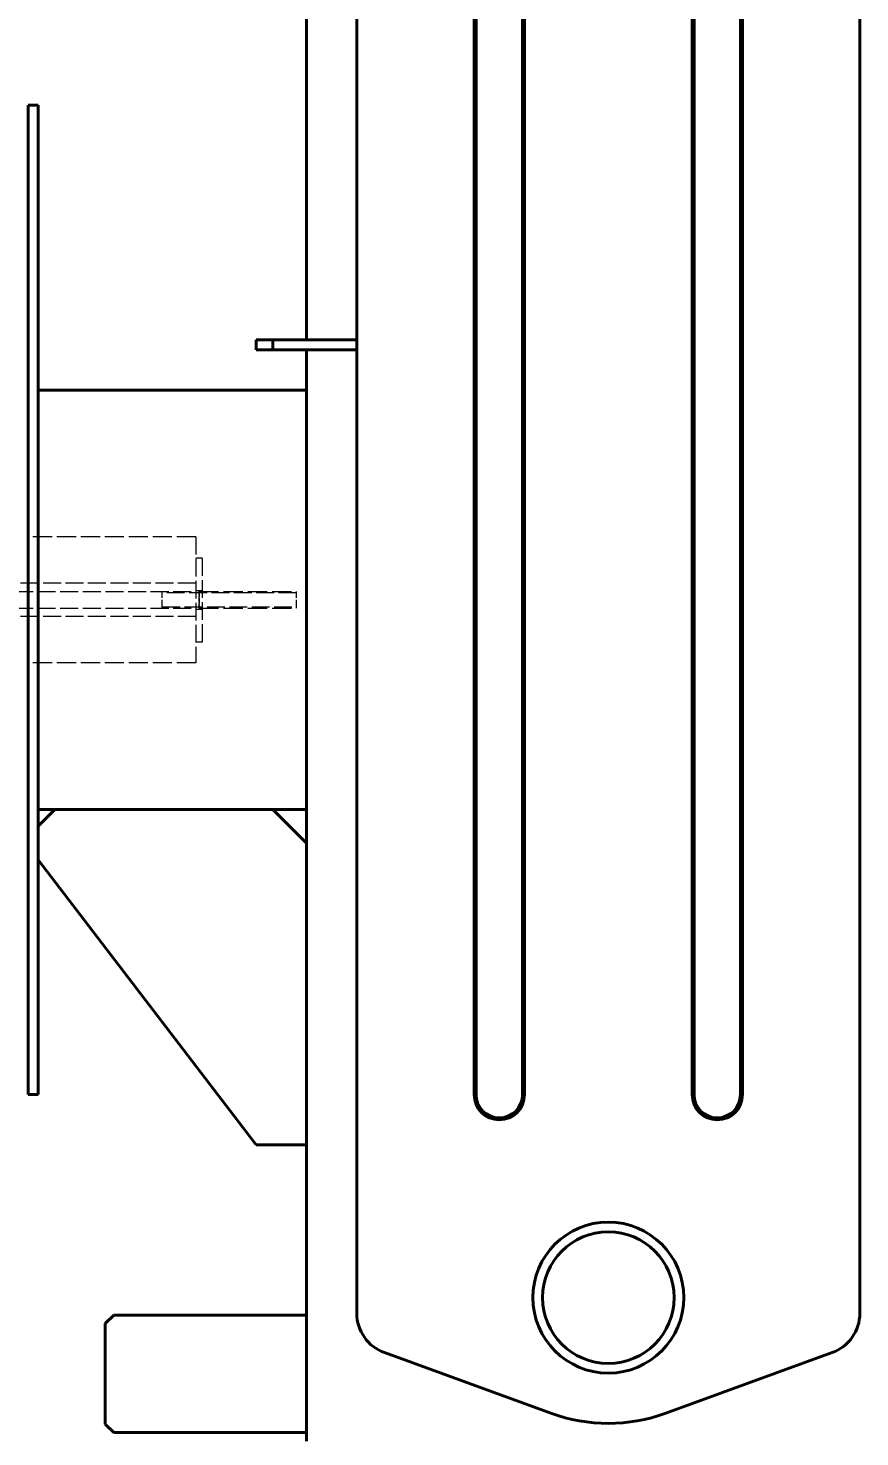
# Model space of a CAD drawing. Header units: millimetres. Extents: x 0 to 5945, y 0 to 4205.
# Drawn here: x 2310 to 2806, y 902 to 1742 of the extents above; entities that cross this region are included whole.
import ezdxf

# ---------------------------------------------------------------- set-up
doc = ezdxf.new("R2010")
doc.units = ezdxf.units.MM
doc.header["$LTSCALE"] = 5
doc.linetypes.add('DASHED', pattern=[0.2067, 0.1654, -0.0413])
for name, color, linetype, lineweight in [('가려진 것(ISO)', 2, 'DASHED', 18), ('가시적인 것(ISO)', 3, 'Continuous', 40), ('가시적인 좁은 것(ISO)', 3, 'Continuous', 35), ('치수(ISO)', 2, 'Continuous', 25)]:
    doc.layers.add(name, color=color, linetype=linetype, lineweight=lineweight)
doc.styles.add('치수 텍스트_PSTEK_POSCO', font='isocp.shx')
doc.dimstyles.new('치수_PSTEK_POSCO', dxfattribs={"dimscale": 5, "dimtxt": 3, "dimasz": 2, "dimexe": 2, "dimexo": 2.5, "dimgap": 1, "dimtad": 1, "dimrnd": 1e-08, "dimdsep": 46, "dimtxsty": '치수 텍스트_PSTEK_POSCO', "dimcen": 0.09, "dimdle": 10, "dimclrd": 7, "dimclre": 7, "dimclrt": 2, "dimadec": 1, "dimazin": 2, "dimtfac": 1, "dimtmove": 0, "dimatfit": 3, "dimfxl": 0, "dimtolj": 1, "dimlwd": -1, "dimlwe": -1, "dimarcsym": 0})

# ---------------------------------------------------------------- blocks, each defined once
blk = doc.blocks.new('*D33')
at = {"layer": 'Defpoints', "color": 0, "transparency": 16777216}
for p in [(3413.99, 1686.81), (1759.49, 1105.81), (3413.99, 561.94)]:
    blk.add_point(p, dxfattribs=at)
at = {"layer": '치수(ISO)', "color": 7, "transparency": 16777216}
for p, q in [((3413.99, 1674.31), (3413.99, 551.94)), ((1759.49, 1093.31), (1759.49, 551.94)), ((1769.49, 561.94), (3403.99, 561.94))]:
    blk.add_line(p, q, dxfattribs=at)
for points in [[(1769.49, 563.61), (1769.49, 560.27), (1759.49, 561.94)], [(3403.99, 563.61), (3403.99, 560.27), (3413.99, 561.94)]]:
    blk.add_solid(points, dxfattribs=at)
at = {"layer": '치수(ISO)', "color": 2, "transparency": 16777216, "insert": (2560.93, 574.44), "char_height": 15, "attachment_point": 4, "style": '치수 텍스트_PSTEK_POSCO'}
blk.add_mtext('\\A1;1654.5', dxfattribs=at)

msp = doc.modelspace()

# ---------------------------------------------------------------- linework, layer by layer
at = {"layer": '가려진 것(ISO)', "ltscale": 13.822656}
for p, q in [((2409.9931, 1438.3118), (2309.9931, 1438.3118)), ((2409.9931, 1363.3118), (2309.9931, 1363.3118))]:
    msp.add_line(p, q, dxfattribs=at)
at = {"layer": '가려진 것(ISO)', "ltscale": 12.665669}
for p, q in [((2409.9931, 1438.3118), (2409.9931, 1363.3118)), ((2413.9931, 1375.8118), (2413.9931, 1425.8118))]:
    msp.add_line(p, q, dxfattribs=at)
at = {"layer": '가려진 것(ISO)', "ltscale": 0.761779}
for p, q in [((2409.9931, 1425.8118), (2411.9931, 1425.8118)), ((2411.9931, 1425.8118), (2413.9931, 1425.8118)), ((2409.9931, 1406.3118), (2411.9931, 1406.3118)), ((2411.9931, 1406.3118), (2413.9931, 1406.3118)), ((2409.9931, 1395.3118), (2411.9931, 1395.3118)), ((2411.9931, 1395.3118), (2413.9931, 1395.3118)), ((2409.9931, 1375.8118), (2411.9931, 1375.8118)), ((2411.9931, 1375.8118), (2413.9931, 1375.8118))]:
    msp.add_line(p, q, dxfattribs=at)
at = {"layer": '가려진 것(ISO)', "ltscale": 13.048587}
for p, q in [((1937.9931, 1405.8118), (2409.9931, 1405.8118)), ((1937.9931, 1395.8118), (2409.9931, 1395.8118))]:
    msp.add_line(p, q, dxfattribs=at)
at = {"layer": '가려진 것(ISO)', "ltscale": 12.965651}
for p, q in [((2409.9931, 1410.8118), (1940.9931, 1410.8118)), ((2409.9931, 1390.8118), (1940.9931, 1390.8118))]:
    msp.add_line(p, q, dxfattribs=at)
at = {"layer": '가려진 것(ISO)', "ltscale": 5.983681}
for p, q in [((2389.9931, 1395.8118), (2389.9931, 1405.8118)), ((2469.9931, 1395.8118), (2469.9931, 1405.8118))]:
    msp.add_line(p, q, dxfattribs=at)
at = {"layer": '가려진 것(ISO)', "ltscale": 12.901145}
for p, q in [((2469.9931, 1404.9148), (2389.9931, 1404.9148)), ((2389.9931, 1396.7088), (2469.9931, 1396.7088))]:
    msp.add_line(p, q, dxfattribs=at)
at = {"layer": '가려진 것(ISO)', "ltscale": 3.835157}
for p, q in [((2411.9931, 1395.8118), (2411.9931, 1405.8118)), ((2411.9931, 1405.8118), (2411.9931, 1395.8118))]:
    msp.add_line(p, q, dxfattribs=at)
at = {"layer": '가려진 것(ISO)', "ltscale": 14.029995}
for p, q in [((2411.9931, 1405.8118), (2469.9931, 1405.8118)), ((2411.9931, 1395.8118), (2469.9931, 1395.8118))]:
    msp.add_line(p, q, dxfattribs=at)
at = {"layer": '가시적인 것(ISO)'}
for p, q in [((2475.9931, 1555.8118), (2475.9931, 2140.0118)), ((2505.9931, 1944.1288), (2505.9931, 975.4947)), ((2805.9931, 975.4947), (2805.9931, 1944.1288)), ((2575.9931, 1105.8118), (2575.9931, 1813.8118)), ((2577.1849, 1105.8118), (2577.1849, 1813.8118)), ((2604.8014, 1813.8118), (2604.8014, 1105.8118)), ((2605.9931, 1813.8118), (2605.9931, 1105.8118)), ((2705.9931, 1105.8118), (2705.9931, 1813.8118)), ((2707.1849, 1105.8118), (2707.1849, 1813.8118)), ((2734.8014, 1813.8118), (2734.8014, 1105.8118)), ((2735.9931, 1813.8118), (2735.9931, 1105.8118)), ((2309.9931, 1695.8118), (2309.9931, 1105.8118)), ((2315.9931, 1695.8118), (2309.9931, 1695.8118)), ((2315.9931, 1105.8118), (2315.9931, 1695.8118)), ((2455.9931, 1555.8118), (2445.9931, 1555.8118)), ((2445.9931, 1555.8118), (2445.9931, 1549.8118)), ((2455.9931, 1549.8118), (2455.9931, 1555.8118)), ((2455.9931, 1555.8118), (2505.9931, 1555.8118)), ((2445.9931, 1549.8118), (2455.9931, 1549.8118)), ((2455.9931, 1549.8118), (2505.9931, 1549.8118)), ((2475.9931, 899.3118), (2475.9931, 1549.8118)), ((2475.9931, 1525.8118), (2315.9931, 1525.8118)), ((2325.9931, 1275.8118), (2315.9931, 1265.8118)), ((2325.9931, 1275.8118), (2315.9931, 1275.8118)), ((2455.9931, 1275.8118), (2325.9931, 1275.8118)), ((2475.9931, 1255.8118), (2455.9931, 1275.8118)), ((2475.9931, 1275.8118), (2455.9931, 1275.8118)), ((2315.9931, 1245.8118), (2445.9931, 1075.8118)), ((2315.9931, 1105.8118), (2309.9931, 1105.8118)), ((2445.9931, 1075.8118), (2475.9931, 1075.8118)), ((2355.9931, 969.3118), (2360.9931, 974.3118)), ((2475.9931, 974.3118), (2360.9931, 974.3118)), ((2355.9931, 909.3118), (2355.9931, 969.3118)), ((2522.4426, 952.0024), (2621.7911, 915.8425)), ((2690.1951, 915.8425), (2789.5436, 952.0024)), ((2360.9931, 904.3118), (2355.9931, 909.3118)), ((2475.9931, 904.3118), (2360.9931, 904.3118))]:
    msp.add_line(p, q, dxfattribs=at)
for radius in [45, 39.2265]:
    msp.add_circle((2655.9931, 984.8118), radius, dxfattribs=at)
for centre, radius, start, end in [((2590.9931, 1105.8118), 15, 180, 0), ((2590.9931, 1105.8118), 13.8082, 180, 0), ((2720.9931, 1105.8118), 15, 180, 0), ((2720.9931, 1105.8118), 13.8082, 180, 0), ((2530.9931, 975.4947), 25, 180, 250), ((2780.9931, 975.4947), 25, 290, 0), ((2655.9931, 1009.8118), 100, 250, 290)]:
    msp.add_arc(centre, radius, start, end, dxfattribs=at)
at = {"layer": '가시적인 좁은 것(ISO)'}
for p, q in [((2575.9931, 1105.8118), (2577.1849, 1105.8118)), ((2605.9931, 1105.8118), (2604.8014, 1105.8118)), ((2705.9931, 1105.8118), (2707.1849, 1105.8118)), ((2735.9931, 1105.8118), (2734.8014, 1105.8118))]:
    msp.add_line(p, q, dxfattribs=at)

# ---------------------------------------------------------------- dimensions: what is measured, and where the dimension line sits
at = {"layer": '치수(ISO)', "color": 7}
dim = msp.add_linear_dim(base=(3413.9931, 561.9392), p1=(1759.4931, 1105.8118), p2=(3413.9931, 1686.8118), dimstyle='치수_PSTEK_POSCO', override={"dimdec": 2, "dimtp": 0, "dimtm": 0, "dimtdec": 2, "dimtofl": 0, "dimatfit": 1}, dxfattribs=at)
dim.commit()
dim.dimension.update_dxf_attribs({"geometry": '*D33', "text_midpoint": (2586.7431, 561.9392), "dimtype": 160})

doc.saveas('drawing.dxf')
